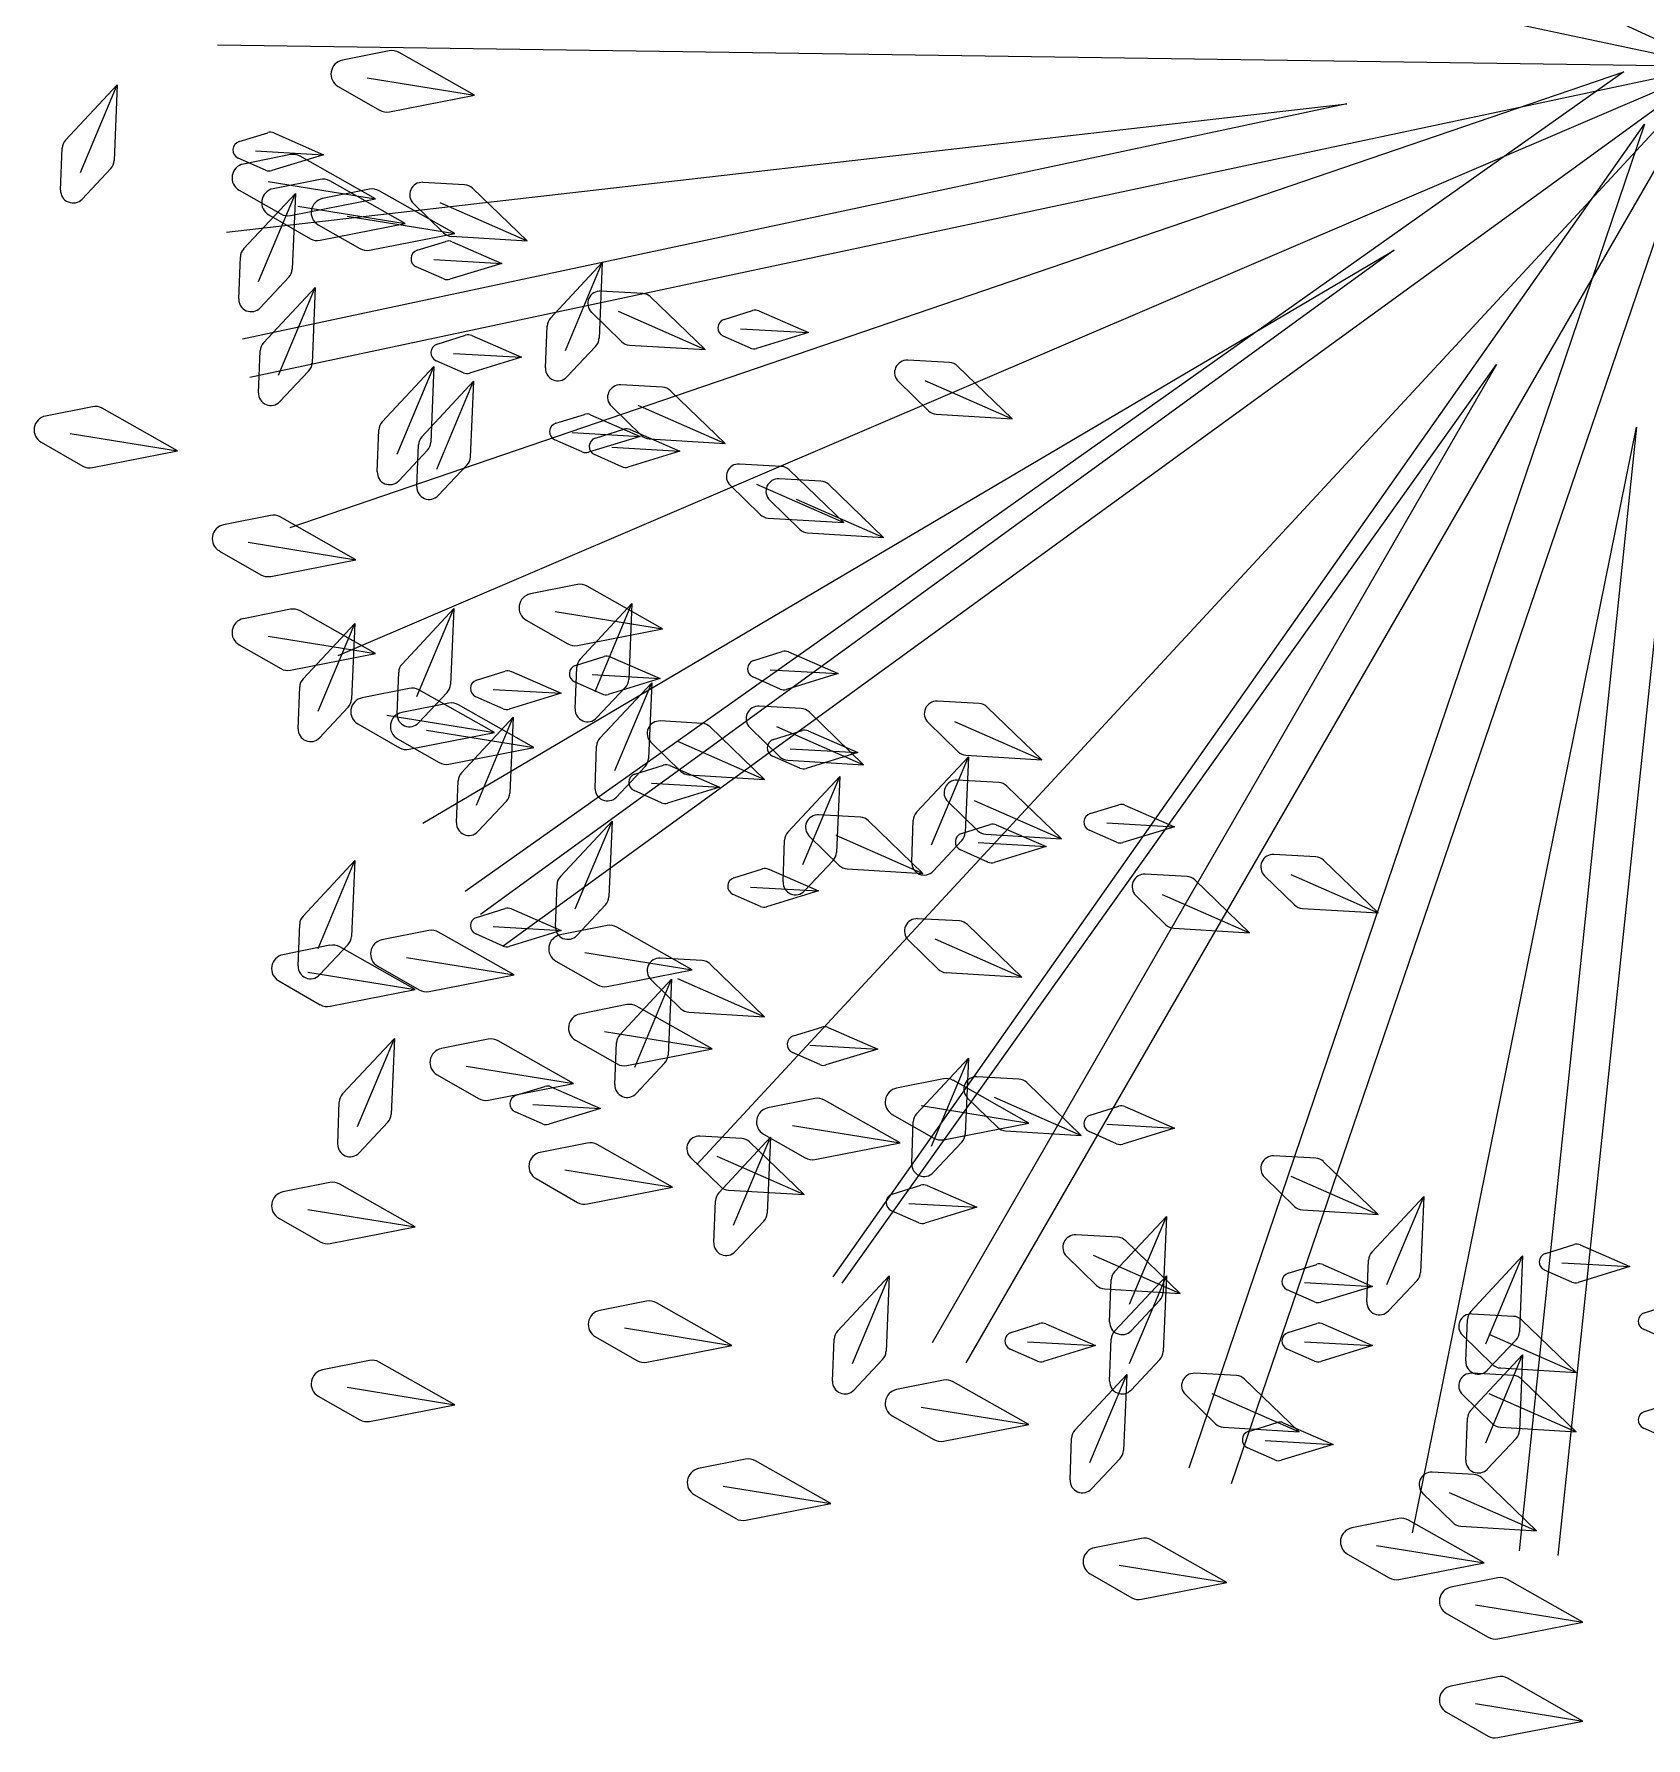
# Model space of a CAD drawing. Extents: x -12.91 to -11.7, y 14.08 to 15.22.
# Drawn here: x -12.906 to -12.359, y 14.084 to 14.663 of the extents above; entities that cross this region are included whole.
import ezdxf

# ---------------------------------------------------------------- set-up
doc = ezdxf.new("R2010")
doc.units = 0
doc.header["$MEASUREMENT"] = 0
doc.layers.get('0').update_dxf_attribs({"linetype": 'CONTINUOUS'})

msp = doc.modelspace()

# ---------------------------------------------------------------- linework, layer by layer
at = {"color": 1}
for p, q in [((-12.7972, 14.866), (-12.3353, 14.65236)), ((-12.3353, 14.65236), (-12.83309, 14.54656)), ((-12.68122, 14.2791), (-12.3353, 14.65236)), ((-12.81946, 14.49559), (-12.36604, 14.65039)), ((-12.84107, 14.5959), (-12.46018, 14.63956)), ((-12.46018, 14.63956), (-12.83568, 14.55958)), ((-12.63485, 14.24095), (-12.35901, 14.6327)), ((-12.77438, 14.39507), (-12.44418, 14.58988)), ((-12.44418, 14.58988), (-12.75468, 14.36408)), ((-12.63177, 14.23873), (-12.40935, 14.551)), ((-12.40935, 14.551), (-12.60117, 14.21843)), ((-12.4379, 14.1539), (-12.36172, 14.52965)), ((-12.36172, 14.52965), (-12.40169, 14.1478))]:
    msp.add_line(p, q, dxfattribs=at)
at = {"color": 102}
for q in [(-12.83309, 14.75817), (-12.74702, 14.35324), (-12.58976, 14.21164)]:
    msp.add_line((-12.3353, 14.65236), q, dxfattribs=at)
at = {"color": 104}
for p, q in [((-12.84416, 14.65966), (-12.3353, 14.65236)), ((-12.80313, 14.45206), (-12.3353, 14.65236)), ((-12.49949, 14.17067), (-12.3353, 14.65236)), ((-12.3353, 14.65236), (-12.3885, 14.14624)), ((-12.36604, 14.65039), (-12.75995, 14.37189)), ((-12.35901, 14.6327), (-12.51399, 14.17586))]:
    msp.add_line(p, q, dxfattribs=at)
at = {"color": 106}
for p, q in [((-12.78572, 14.65757), (-12.80168, 14.65439)), ((-12.75674, 14.64251), (-12.7824, 14.65704)), ((-12.89578, 14.6272), (-12.87818, 14.64606)), ((-12.8907, 14.61619), (-12.87818, 14.64606)), ((-12.87818, 14.64606), (-12.87928, 14.62029)), ((-12.80312, 14.64547), (-12.789, 14.6374)), ((-12.79329, 14.64845), (-12.75674, 14.64251)), ((-12.78568, 14.63686), (-12.75674, 14.64251)), ((-12.83678, 14.62676), (-12.82706, 14.62977)), ((-12.82497, 14.62966), (-12.80807, 14.62229)), ((-12.89747, 14.61026), (-12.89691, 14.62449)), ((-12.81936, 14.6223), (-12.83532, 14.61911)), ((-12.83117, 14.62361), (-12.80807, 14.62229)), ((-12.80807, 14.62229), (-12.8257, 14.6169)), ((-12.88043, 14.61758), (-12.89018, 14.60721)), ((-12.82779, 14.61703), (-12.8371, 14.62113)), ((-12.79039, 14.60724), (-12.81604, 14.62177)), ((-12.82693, 14.61318), (-12.79039, 14.60724)), ((-12.80927, 14.6139), (-12.82523, 14.61072)), ((-12.79245, 14.61054), (-12.8084, 14.60736)), ((-12.78029, 14.59885), (-12.80595, 14.61337)), ((-12.76013, 14.61209), (-12.77434, 14.61289)), ((-12.73888, 14.59299), (-12.75744, 14.61092)), ((-12.83677, 14.6102), (-12.82264, 14.60213)), ((-12.83523, 14.59025), (-12.81762, 14.60911)), ((-12.83015, 14.57924), (-12.81762, 14.60911)), ((-12.81932, 14.60159), (-12.79039, 14.60724)), ((-12.81762, 14.60911), (-12.81873, 14.58334)), ((-12.81683, 14.60478), (-12.78029, 14.59885)), ((-12.76347, 14.59549), (-12.78913, 14.61001)), ((-12.77752, 14.60566), (-12.76732, 14.59573)), ((-12.76853, 14.60602), (-12.73888, 14.59299)), ((-12.82667, 14.6018), (-12.81254, 14.59373)), ((-12.80923, 14.59319), (-12.78029, 14.59885)), ((-12.80001, 14.60142), (-12.76347, 14.59549)), ((-12.80985, 14.59844), (-12.79572, 14.59038)), ((-12.79241, 14.58983), (-12.76347, 14.59549)), ((-12.76463, 14.59454), (-12.73888, 14.59299)), ((-12.83691, 14.57331), (-12.83636, 14.58754)), ((-12.77622, 14.58981), (-12.76651, 14.59282)), ((-12.76441, 14.59271), (-12.74752, 14.58534)), ((-12.76724, 14.58008), (-12.77654, 14.58418)), ((-12.77062, 14.58666), (-12.74752, 14.58534)), ((-12.74752, 14.58534), (-12.76514, 14.57995)), ((-12.73094, 14.56674), (-12.71334, 14.5856)), ((-12.72586, 14.55572), (-12.71334, 14.5856)), ((-12.71334, 14.5856), (-12.71444, 14.55982)), ((-12.81987, 14.58063), (-12.82963, 14.57026)), ((-12.8285, 14.55834), (-12.8109, 14.5772)), ((-12.82342, 14.54733), (-12.8109, 14.5772)), ((-12.8109, 14.5772), (-12.812, 14.55143)), ((-12.69957, 14.57514), (-12.71379, 14.57594)), ((-12.67832, 14.55604), (-12.69688, 14.57396)), ((-12.71697, 14.56871), (-12.70676, 14.55878)), ((-12.70798, 14.56907), (-12.67832, 14.55604)), ((-12.67193, 14.5663), (-12.66222, 14.56931)), ((-12.66012, 14.56919), (-12.64323, 14.56183)), ((-12.76949, 14.5579), (-12.75978, 14.56091)), ((-12.75768, 14.5608), (-12.74079, 14.55343)), ((-12.73262, 14.5498), (-12.73207, 14.56402)), ((-12.66295, 14.55656), (-12.67225, 14.56066)), ((-12.66633, 14.56315), (-12.64323, 14.56183)), ((-12.64323, 14.56183), (-12.66085, 14.55644)), ((-12.83018, 14.5414), (-12.82963, 14.55563)), ((-12.76389, 14.55475), (-12.74079, 14.55343)), ((-12.74079, 14.55343), (-12.75841, 14.54804)), ((-12.71558, 14.55712), (-12.72534, 14.54675)), ((-12.70408, 14.55759), (-12.67832, 14.55604)), ((-12.81314, 14.54872), (-12.8229, 14.53835)), ((-12.78813, 14.53147), (-12.77053, 14.55033)), ((-12.78305, 14.52045), (-12.77053, 14.55033)), ((-12.77053, 14.55033), (-12.77163, 14.52455)), ((-12.76051, 14.54816), (-12.76981, 14.55227)), ((-12.59529, 14.55163), (-12.6095, 14.55242)), ((-12.57403, 14.53253), (-12.59259, 14.55045)), ((-12.77467, 14.52643), (-12.75707, 14.54529)), ((-12.76959, 14.51541), (-12.75707, 14.54529)), ((-12.75707, 14.54529), (-12.75818, 14.51951)), ((-12.69285, 14.54323), (-12.70706, 14.54403)), ((-12.67159, 14.52413), (-12.69015, 14.54205)), ((-12.61268, 14.54519), (-12.60248, 14.53526)), ((-12.60369, 14.54556), (-12.57403, 14.53253)), ((-12.88665, 14.53664), (-12.9026, 14.53346)), ((-12.85767, 14.52159), (-12.88333, 14.53611)), ((-12.71024, 14.53679), (-12.70004, 14.52686)), ((-12.70125, 14.53716), (-12.67159, 14.52413)), ((-12.72912, 14.53103), (-12.71941, 14.53404)), ((-12.71731, 14.53392), (-12.70042, 14.52656)), ((-12.59979, 14.53407), (-12.57403, 14.53253)), ((-12.90405, 14.52454), (-12.88992, 14.51647)), ((-12.89421, 14.52752), (-12.85767, 14.52159)), ((-12.78981, 14.51453), (-12.78926, 14.52875)), ((-12.77636, 14.50949), (-12.7758, 14.52372)), ((-12.72014, 14.52129), (-12.72945, 14.52539)), ((-12.72352, 14.52788), (-12.70042, 14.52656)), ((-12.70042, 14.52656), (-12.71804, 14.52117)), ((-12.71567, 14.52599), (-12.70595, 14.529)), ((-12.70386, 14.52888), (-12.68697, 14.52152)), ((-12.69735, 14.52568), (-12.67159, 14.52413)), ((-12.8866, 14.51593), (-12.85767, 14.52159)), ((-12.77277, 14.52184), (-12.78253, 14.51147)), ((-12.70668, 14.51625), (-12.71599, 14.52035)), ((-12.71007, 14.52284), (-12.68697, 14.52152)), ((-12.68697, 14.52152), (-12.70459, 14.51613)), ((-12.75932, 14.51681), (-12.76907, 14.50644)), ((-12.65248, 14.51636), (-12.66669, 14.51715)), ((-12.63902, 14.51132), (-12.65323, 14.51212)), ((-12.63122, 14.49726), (-12.64978, 14.51518)), ((-12.66987, 14.50992), (-12.65967, 14.49999)), ((-12.66088, 14.51029), (-12.63122, 14.49726)), ((-12.61777, 14.49222), (-12.63633, 14.51014)), ((-12.65641, 14.50488), (-12.64621, 14.49495)), ((-12.64743, 14.50525), (-12.61777, 14.49222)), ((-12.82609, 14.49969), (-12.84205, 14.49651)), ((-12.79711, 14.48464), (-12.82277, 14.49916)), ((-12.65698, 14.4988), (-12.63122, 14.49726)), ((-12.83366, 14.49057), (-12.79711, 14.48464)), ((-12.64352, 14.49376), (-12.61777, 14.49222)), ((-12.84349, 14.48759), (-12.82937, 14.47952)), ((-12.82605, 14.47898), (-12.79711, 14.48464)), ((-12.7218, 14.47618), (-12.73776, 14.47299)), ((-12.69282, 14.46112), (-12.71848, 14.47564)), ((-12.81936, 14.46778), (-12.83532, 14.46459)), ((-12.79039, 14.45272), (-12.81604, 14.46725)), ((-12.7814, 14.44917), (-12.7638, 14.46803)), ((-12.77632, 14.43815), (-12.7638, 14.46803)), ((-12.7638, 14.46803), (-12.7649, 14.44225)), ((-12.72937, 14.46706), (-12.69282, 14.46112)), ((-12.72085, 14.45085), (-12.70324, 14.46971)), ((-12.71576, 14.43983), (-12.70324, 14.46971)), ((-12.70324, 14.46971), (-12.70435, 14.44393)), ((-12.81504, 14.44413), (-12.79744, 14.46299)), ((-12.80996, 14.43312), (-12.79744, 14.46299)), ((-12.79744, 14.46299), (-12.79854, 14.43722)), ((-12.73921, 14.46408), (-12.72508, 14.45601)), ((-12.72176, 14.45547), (-12.69282, 14.46112)), ((-12.83677, 14.45568), (-12.82264, 14.44761)), ((-12.82693, 14.45866), (-12.79039, 14.45272)), ((-12.81932, 14.44707), (-12.79039, 14.45272)), ((-12.72239, 14.44873), (-12.71268, 14.45174)), ((-12.71059, 14.45162), (-12.69369, 14.44426)), ((-12.66184, 14.45041), (-12.65213, 14.45342)), ((-12.65003, 14.4533), (-12.63314, 14.44594)), ((-12.78309, 14.43223), (-12.78253, 14.44646)), ((-12.75604, 14.44369), (-12.74632, 14.4467)), ((-12.74423, 14.44659), (-12.72734, 14.43922)), ((-12.71341, 14.43899), (-12.72272, 14.44309)), ((-12.72253, 14.43391), (-12.72198, 14.44813)), ((-12.71679, 14.44558), (-12.69369, 14.44426)), ((-12.71412, 14.42398), (-12.69652, 14.44284)), ((-12.69369, 14.44426), (-12.71132, 14.43887)), ((-12.70904, 14.41296), (-12.69652, 14.44284)), ((-12.69652, 14.44284), (-12.69762, 14.41706)), ((-12.65286, 14.44067), (-12.66216, 14.44477)), ((-12.65624, 14.44726), (-12.63314, 14.44594)), ((-12.63314, 14.44594), (-12.65076, 14.44055)), ((-12.81673, 14.42719), (-12.81617, 14.44142)), ((-12.77899, 14.4409), (-12.79495, 14.43772)), ((-12.76605, 14.43955), (-12.7758, 14.42918)), ((-12.75002, 14.42585), (-12.77567, 14.44037)), ((-12.74705, 14.43395), (-12.75636, 14.43805)), ((-12.75044, 14.44054), (-12.72734, 14.43922)), ((-12.72734, 14.43922), (-12.74496, 14.43383)), ((-12.70549, 14.44123), (-12.71524, 14.43086)), ((-12.79969, 14.43451), (-12.80944, 14.42414)), ((-12.78656, 14.43178), (-12.75002, 14.42585)), ((-12.76554, 14.43587), (-12.78149, 14.43268)), ((-12.73656, 14.42081), (-12.76222, 14.43533)), ((-12.76122, 14.41222), (-12.74361, 14.43108)), ((-12.75613, 14.4012), (-12.74361, 14.43108)), ((-12.74361, 14.43108), (-12.74472, 14.4053)), ((-12.64575, 14.43406), (-12.65996, 14.43486)), ((-12.6245, 14.41496), (-12.64305, 14.43288)), ((-12.58519, 14.43574), (-12.59941, 14.43653)), ((-12.56394, 14.41664), (-12.5825, 14.43456)), ((-12.7964, 14.42881), (-12.78227, 14.42074)), ((-12.77895, 14.42019), (-12.75002, 14.42585)), ((-12.7731, 14.42675), (-12.73656, 14.42081)), ((-12.67939, 14.42902), (-12.6936, 14.42982)), ((-12.65814, 14.40992), (-12.6767, 14.42784)), ((-12.66314, 14.42762), (-12.65294, 14.41769)), ((-12.65511, 14.42353), (-12.6454, 14.42655)), ((-12.65415, 14.42799), (-12.6245, 14.41496)), ((-12.6433, 14.42643), (-12.62641, 14.41907)), ((-12.60259, 14.4293), (-12.59238, 14.41937)), ((-12.5936, 14.42967), (-12.56394, 14.41664)), ((-12.78294, 14.42377), (-12.76881, 14.4157)), ((-12.7655, 14.41516), (-12.73656, 14.42081)), ((-12.7158, 14.40704), (-12.71525, 14.42126)), ((-12.69678, 14.42258), (-12.68658, 14.41265)), ((-12.6878, 14.42295), (-12.65814, 14.40992)), ((-12.64951, 14.42039), (-12.62641, 14.41907)), ((-12.69876, 14.41435), (-12.70852, 14.40398)), ((-12.70221, 14.41178), (-12.6925, 14.41479)), ((-12.6904, 14.41467), (-12.67351, 14.40731)), ((-12.64613, 14.4138), (-12.65543, 14.4179)), ((-12.65025, 14.4165), (-12.6245, 14.41496)), ((-12.62641, 14.41907), (-12.64403, 14.41368)), ((-12.60647, 14.39878), (-12.58886, 14.41764)), ((-12.60138, 14.38777), (-12.58886, 14.41764)), ((-12.58886, 14.41764), (-12.58997, 14.39187)), ((-12.58969, 14.41818), (-12.56394, 14.41664)), ((-12.7629, 14.39528), (-12.76235, 14.4095)), ((-12.69661, 14.40863), (-12.67351, 14.40731)), ((-12.68389, 14.41147), (-12.65814, 14.40992)), ((-12.6502, 14.39206), (-12.6326, 14.41092)), ((-12.64512, 14.38105), (-12.6326, 14.41092)), ((-12.6326, 14.41092), (-12.6337, 14.38515)), ((-12.57847, 14.40886), (-12.59268, 14.40966)), ((-12.74586, 14.4026), (-12.75561, 14.39223)), ((-12.69323, 14.40204), (-12.70253, 14.40614)), ((-12.67351, 14.40731), (-12.69113, 14.40192)), ((-12.59586, 14.40243), (-12.58566, 14.3925)), ((-12.58687, 14.40279), (-12.55721, 14.38977)), ((-12.55721, 14.38977), (-12.57577, 14.40769)), ((-12.62556, 14.39711), (-12.63978, 14.3979)), ((-12.54746, 14.39834), (-12.53775, 14.40135)), ((-12.53565, 14.40124), (-12.51876, 14.39387)), ((-12.72757, 14.37695), (-12.70997, 14.39581)), ((-12.72249, 14.36593), (-12.70997, 14.39581)), ((-12.70997, 14.39581), (-12.71108, 14.37003)), ((-12.64296, 14.39067), (-12.63275, 14.38074)), ((-12.63397, 14.39104), (-12.60431, 14.37801)), ((-12.60431, 14.37801), (-12.62287, 14.39593)), ((-12.60815, 14.38184), (-12.6076, 14.39607)), ((-12.59119, 14.39162), (-12.58148, 14.39464)), ((-12.58297, 14.39131), (-12.55721, 14.38977)), ((-12.57938, 14.39452), (-12.56249, 14.38715)), ((-12.53848, 14.38861), (-12.54778, 14.39271)), ((-12.54186, 14.39519), (-12.51876, 14.39387)), ((-12.51876, 14.39387), (-12.53638, 14.38848)), ((-12.65188, 14.37512), (-12.65133, 14.38935)), ((-12.59111, 14.38916), (-12.60086, 14.37879)), ((-12.58221, 14.38189), (-12.59152, 14.38599)), ((-12.58559, 14.38848), (-12.56249, 14.38715)), ((-12.56249, 14.38715), (-12.58011, 14.38176)), ((-12.81504, 14.36351), (-12.79744, 14.38237)), ((-12.80996, 14.3525), (-12.79744, 14.38237)), ((-12.79744, 14.38237), (-12.79854, 14.3566)), ((-12.66857, 14.37651), (-12.65886, 14.37952)), ((-12.65676, 14.3794), (-12.63987, 14.37204)), ((-12.63484, 14.38244), (-12.6446, 14.37207)), ((-12.63006, 14.37955), (-12.60431, 14.37801)), ((-12.47081, 14.38367), (-12.48503, 14.38447)), ((-12.44956, 14.36457), (-12.46812, 14.38249)), ((-12.72926, 14.36001), (-12.72871, 14.37423)), ((-12.66297, 14.37336), (-12.63987, 14.37204)), ((-12.51455, 14.37695), (-12.52876, 14.37775)), ((-12.4933, 14.35785), (-12.51185, 14.37578)), ((-12.4882, 14.37723), (-12.478, 14.3673)), ((-12.47922, 14.3776), (-12.44956, 14.36457)), ((-12.71222, 14.36732), (-12.72197, 14.35695)), ((-12.65959, 14.36677), (-12.66889, 14.37087)), ((-12.63987, 14.37204), (-12.65749, 14.36665)), ((-12.53194, 14.37052), (-12.52174, 14.36059)), ((-12.52295, 14.37088), (-12.4933, 14.35785)), ((-12.75604, 14.36307), (-12.74632, 14.36608)), ((-12.74423, 14.36597), (-12.72734, 14.3586)), ((-12.59192, 14.36184), (-12.60614, 14.36263)), ((-12.47531, 14.36612), (-12.44956, 14.36457)), ((-12.81673, 14.34657), (-12.81617, 14.3608)), ((-12.77226, 14.35861), (-12.78822, 14.35542)), ((-12.74329, 14.34355), (-12.76895, 14.35807)), ((-12.74705, 14.35333), (-12.75636, 14.35744)), ((-12.75044, 14.35992), (-12.72734, 14.3586)), ((-12.72734, 14.3586), (-12.74496, 14.35321)), ((-12.71171, 14.36029), (-12.72767, 14.3571)), ((-12.68273, 14.34523), (-12.70839, 14.35975)), ((-12.60033, 14.35577), (-12.57067, 14.34274)), ((-12.57067, 14.34274), (-12.58923, 14.36066)), ((-12.51905, 14.3594), (-12.4933, 14.35785)), ((-12.80591, 14.35357), (-12.82186, 14.35038)), ((-12.79969, 14.35389), (-12.80944, 14.34352)), ((-12.77693, 14.33851), (-12.80259, 14.35304)), ((-12.71927, 14.35117), (-12.68273, 14.34523)), ((-12.60931, 14.3554), (-12.59911, 14.34547)), ((-12.81347, 14.34445), (-12.77693, 14.33851)), ((-12.78967, 14.34651), (-12.77554, 14.33844)), ((-12.77983, 14.34949), (-12.74329, 14.34355)), ((-12.72911, 14.34819), (-12.71498, 14.34012)), ((-12.71167, 14.33957), (-12.68273, 14.34523)), ((-12.67939, 14.3484), (-12.6936, 14.3492)), ((-12.65814, 14.3293), (-12.6767, 14.34722)), ((-12.59642, 14.34428), (-12.57067, 14.34274)), ((-12.82331, 14.34147), (-12.80918, 14.3334)), ((-12.80587, 14.33286), (-12.77693, 14.33851)), ((-12.77222, 14.3379), (-12.74329, 14.34355)), ((-12.70739, 14.3232), (-12.68979, 14.34206)), ((-12.70231, 14.31219), (-12.68979, 14.34206)), ((-12.69678, 14.34196), (-12.68658, 14.33203)), ((-12.68979, 14.34206), (-12.69089, 14.31629)), ((-12.6878, 14.34233), (-12.65814, 14.3293)), ((-12.70498, 14.33341), (-12.72094, 14.33023)), ((-12.676, 14.31836), (-12.70166, 14.33288)), ((-12.68389, 14.33085), (-12.65814, 14.3293)), ((-12.80159, 14.30305), (-12.78398, 14.32191)), ((-12.7965, 14.29203), (-12.78398, 14.32191)), ((-12.78398, 14.32191), (-12.78509, 14.29613)), ((-12.75208, 14.32166), (-12.76803, 14.31847)), ((-12.7231, 14.3066), (-12.74876, 14.32112)), ((-12.72238, 14.32132), (-12.70826, 14.31325)), ((-12.71255, 14.32429), (-12.676, 14.31836)), ((-12.64838, 14.32276), (-12.63867, 14.32577)), ((-12.63657, 14.32566), (-12.61968, 14.31829)), ((-12.70907, 14.30626), (-12.70852, 14.32049)), ((-12.70494, 14.3127), (-12.676, 14.31836)), ((-12.6394, 14.31303), (-12.64871, 14.31713)), ((-12.64278, 14.31961), (-12.61968, 14.31829)), ((-12.61968, 14.31829), (-12.6373, 14.3129)), ((-12.60647, 14.29633), (-12.58886, 14.31519)), ((-12.60138, 14.28531), (-12.58886, 14.31519)), ((-12.58886, 14.31519), (-12.58997, 14.28941)), ((-12.76948, 14.30956), (-12.75535, 14.30149)), ((-12.75964, 14.31254), (-12.7231, 14.3066)), ((-12.69203, 14.31358), (-12.70179, 14.30321)), ((-12.75204, 14.30094), (-12.7231, 14.3066)), ((-12.74258, 14.30261), (-12.73287, 14.30562)), ((-12.73077, 14.3055), (-12.71388, 14.29814)), ((-12.59733, 14.30822), (-12.61328, 14.30504)), ((-12.56835, 14.29316), (-12.59401, 14.30769)), ((-12.57174, 14.30809), (-12.58595, 14.30889)), ((-12.55049, 14.28899), (-12.56904, 14.30691)), ((-12.80327, 14.28611), (-12.80272, 14.30033)), ((-12.73698, 14.29946), (-12.71388, 14.29814)), ((-12.71388, 14.29814), (-12.7315, 14.29275)), ((-12.64106, 14.3015), (-12.65702, 14.29832)), ((-12.61209, 14.28645), (-12.63775, 14.30097)), ((-12.60489, 14.2991), (-12.56835, 14.29316)), ((-12.58913, 14.30165), (-12.57893, 14.29172)), ((-12.58014, 14.30202), (-12.55049, 14.28899)), ((-12.54746, 14.29589), (-12.53775, 14.2989)), ((-12.53565, 14.29878), (-12.51876, 14.29142)), ((-12.78623, 14.29342), (-12.79598, 14.28305)), ((-12.7336, 14.29287), (-12.7429, 14.29697)), ((-12.64863, 14.29238), (-12.61209, 14.28645)), ((-12.61473, 14.29612), (-12.6006, 14.28805)), ((-12.60815, 14.27939), (-12.6076, 14.29361)), ((-12.59729, 14.28751), (-12.56835, 14.29316)), ((-12.54186, 14.29274), (-12.51876, 14.29142)), ((-12.71844, 14.28638), (-12.73439, 14.2832)), ((-12.66593, 14.28794), (-12.68015, 14.28873)), ((-12.67375, 14.26946), (-12.65615, 14.28832)), ((-12.66867, 14.25844), (-12.65615, 14.28832)), ((-12.64468, 14.26884), (-12.66324, 14.28676)), ((-12.65847, 14.2894), (-12.64434, 14.28134)), ((-12.65615, 14.28832), (-12.65725, 14.26254)), ((-12.64102, 14.28079), (-12.61209, 14.28645)), ((-12.59111, 14.2867), (-12.60086, 14.27634)), ((-12.57624, 14.29054), (-12.55049, 14.28899)), ((-12.53848, 14.28615), (-12.54778, 14.29025)), ((-12.51876, 14.29142), (-12.53638, 14.28603)), ((-12.68946, 14.27133), (-12.71512, 14.28585)), ((-12.68332, 14.2815), (-12.67312, 14.27157)), ((-12.67434, 14.28187), (-12.64468, 14.26884)), ((-12.47081, 14.28122), (-12.48503, 14.28201)), ((-12.726, 14.27726), (-12.68946, 14.27133)), ((-12.4882, 14.27478), (-12.478, 14.26485)), ((-12.47922, 14.27515), (-12.44956, 14.26212)), ((-12.44956, 14.26212), (-12.46812, 14.28004)), ((-12.80591, 14.27295), (-12.82186, 14.26976)), ((-12.77693, 14.25789), (-12.80259, 14.27242)), ((-12.73584, 14.27429), (-12.72171, 14.26622)), ((-12.7184, 14.26567), (-12.68946, 14.27133)), ((-12.67043, 14.27038), (-12.64468, 14.26884)), ((-12.61474, 14.26901), (-12.60503, 14.27203)), ((-12.60293, 14.27191), (-12.58604, 14.26455)), ((-12.81347, 14.26383), (-12.77693, 14.25789)), ((-12.67543, 14.25252), (-12.67488, 14.26674)), ((-12.60576, 14.25928), (-12.61506, 14.26338)), ((-12.60914, 14.26587), (-12.58604, 14.26455)), ((-12.58604, 14.26455), (-12.60366, 14.25915)), ((-12.47531, 14.26366), (-12.44956, 14.26212)), ((-12.45171, 14.2493), (-12.43411, 14.26816)), ((-12.44663, 14.23829), (-12.43411, 14.26816)), ((-12.43411, 14.26816), (-12.43522, 14.24239)), ((-12.82331, 14.26085), (-12.80918, 14.25278)), ((-12.80587, 14.25224), (-12.77693, 14.25789)), ((-12.65839, 14.25983), (-12.66815, 14.24946)), ((-12.53918, 14.24258), (-12.52158, 14.26144)), ((-12.5341, 14.23157), (-12.52158, 14.26144)), ((-12.52158, 14.26144), (-12.52269, 14.23567)), ((-12.5381, 14.25434), (-12.55231, 14.25514)), ((-12.51684, 14.23525), (-12.5354, 14.25317)), ((-12.39271, 14.24886), (-12.383, 14.25187)), ((-12.3809, 14.25176), (-12.36401, 14.24439)), ((-12.55549, 14.24791), (-12.54529, 14.23798)), ((-12.5465, 14.24827), (-12.51684, 14.23525)), ((-12.4534, 14.23236), (-12.45285, 14.24659)), ((-12.41807, 14.22915), (-12.40047, 14.24801)), ((-12.41299, 14.21813), (-12.40047, 14.24801)), ((-12.40047, 14.24801), (-12.40158, 14.22223)), ((-12.38711, 14.24571), (-12.36401, 14.24439)), ((-12.63338, 14.22243), (-12.61578, 14.24129)), ((-12.6283, 14.21141), (-12.61578, 14.24129)), ((-12.61578, 14.24129), (-12.61688, 14.21551)), ((-12.54087, 14.22564), (-12.54031, 14.23987)), ((-12.53918, 14.22243), (-12.52158, 14.24129)), ((-12.5341, 14.21141), (-12.52158, 14.24129)), ((-12.52158, 14.24129), (-12.52269, 14.21551)), ((-12.48018, 14.24214), (-12.47046, 14.24515)), ((-12.46837, 14.24504), (-12.45148, 14.23767)), ((-12.38373, 14.23912), (-12.39303, 14.24322)), ((-12.36401, 14.24439), (-12.38163, 14.239)), ((-12.5426, 14.23679), (-12.51684, 14.23525)), ((-12.47119, 14.23241), (-12.4805, 14.23651)), ((-12.47458, 14.23899), (-12.45148, 14.23767)), ((-12.45148, 14.23767), (-12.4691, 14.23228)), ((-12.43636, 14.23968), (-12.44611, 14.22931)), ((-12.69825, 14.23264), (-12.71421, 14.22945)), ((-12.66928, 14.21758), (-12.69494, 14.23211)), ((-12.52383, 14.23296), (-12.53358, 14.22259)), ((-12.40353, 14.22747), (-12.41774, 14.22827)), ((-12.35907, 14.2287), (-12.34936, 14.23172)), ((-12.70582, 14.22352), (-12.66928, 14.21758)), ((-12.57437, 14.22199), (-12.56466, 14.225)), ((-12.56256, 14.22488), (-12.54567, 14.21752)), ((-12.48018, 14.22199), (-12.47046, 14.225)), ((-12.46837, 14.22488), (-12.45148, 14.21752)), ((-12.41976, 14.21221), (-12.4192, 14.22643)), ((-12.38228, 14.20837), (-12.40084, 14.22629)), ((-12.35008, 14.21897), (-12.35939, 14.22307)), ((-12.71566, 14.22054), (-12.70153, 14.21247)), ((-12.69821, 14.21193), (-12.66928, 14.21758)), ((-12.63506, 14.20549), (-12.63451, 14.21971)), ((-12.56877, 14.21884), (-12.54567, 14.21752)), ((-12.54567, 14.21752), (-12.56329, 14.21213)), ((-12.54087, 14.20549), (-12.54031, 14.21971)), ((-12.47458, 14.21884), (-12.45148, 14.21752)), ((-12.45148, 14.21752), (-12.4691, 14.21213)), ((-12.42092, 14.22103), (-12.41072, 14.21111)), ((-12.40272, 14.21952), (-12.41247, 14.20915)), ((-12.41194, 14.2214), (-12.38228, 14.20837)), ((-12.79245, 14.21248), (-12.8084, 14.2093)), ((-12.76347, 14.19743), (-12.78913, 14.21195)), ((-12.61802, 14.2128), (-12.62778, 14.20243)), ((-12.56539, 14.21225), (-12.57469, 14.21635)), ((-12.52383, 14.2128), (-12.53358, 14.20243)), ((-12.47119, 14.21225), (-12.4805, 14.21635)), ((-12.41807, 14.19555), (-12.40047, 14.21442)), ((-12.41299, 14.18454), (-12.40047, 14.21442)), ((-12.40047, 14.21442), (-12.40158, 14.18864)), ((-12.59733, 14.20577), (-12.61328, 14.20258)), ((-12.56835, 14.19071), (-12.59401, 14.20523)), ((-12.55264, 14.18884), (-12.53504, 14.2077)), ((-12.54756, 14.17782), (-12.53504, 14.2077)), ((-12.53504, 14.2077), (-12.53614, 14.18192)), ((-12.49773, 14.20732), (-12.51194, 14.20811)), ((-12.47647, 14.18822), (-12.49503, 14.20614)), ((-12.40353, 14.20732), (-12.41774, 14.20811)), ((-12.40803, 14.20992), (-12.38228, 14.20837)), ((-12.38228, 14.18822), (-12.40084, 14.20614)), ((-12.80985, 14.20039), (-12.79572, 14.19232)), ((-12.80001, 14.20336), (-12.76347, 14.19743)), ((-12.51512, 14.20088), (-12.50492, 14.19095)), ((-12.50613, 14.20125), (-12.47647, 14.18822)), ((-12.42092, 14.20088), (-12.41072, 14.19095)), ((-12.41194, 14.20125), (-12.38228, 14.18822)), ((-12.79241, 14.19177), (-12.76347, 14.19743)), ((-12.61473, 14.19367), (-12.6006, 14.1856)), ((-12.60489, 14.19665), (-12.56835, 14.19071)), ((-12.35907, 14.19511), (-12.34936, 14.19813)), ((-12.59729, 14.18505), (-12.56835, 14.19071)), ((-12.50223, 14.18976), (-12.47647, 14.18822)), ((-12.49363, 14.18839), (-12.48392, 14.19141)), ((-12.48182, 14.19129), (-12.46493, 14.18393)), ((-12.41976, 14.17862), (-12.4192, 14.19284)), ((-12.40803, 14.18976), (-12.38228, 14.18822)), ((-12.35008, 14.18538), (-12.35939, 14.18948)), ((-12.55432, 14.1719), (-12.55377, 14.18612)), ((-12.48465, 14.17866), (-12.49396, 14.18276)), ((-12.48803, 14.18525), (-12.46493, 14.18393)), ((-12.46493, 14.18393), (-12.48255, 14.17854)), ((-12.40272, 14.18593), (-12.41247, 14.17556)), ((-12.66461, 14.17889), (-12.68057, 14.17571)), ((-12.63563, 14.16384), (-12.66129, 14.17836)), ((-12.53728, 14.17921), (-12.54704, 14.16884)), ((-12.41699, 14.17373), (-12.4312, 14.17452)), ((-12.39573, 14.15463), (-12.41429, 14.17255)), ((-12.68201, 14.1668), (-12.66789, 14.15873)), ((-12.67218, 14.16977), (-12.63563, 14.16384)), ((-12.43438, 14.16729), (-12.42418, 14.15736)), ((-12.42539, 14.16766), (-12.39573, 14.15463)), ((-12.66457, 14.15818), (-12.63563, 14.16384)), ((-12.44258, 14.15874), (-12.45853, 14.15555)), ((-12.4136, 14.14368), (-12.43926, 14.15821)), ((-12.42149, 14.15617), (-12.39573, 14.15463)), ((-12.53005, 14.15202), (-12.546, 14.14884)), ((-12.50107, 14.13696), (-12.52673, 14.15149)), ((-12.45014, 14.14962), (-12.4136, 14.14368)), ((-12.53761, 14.1429), (-12.50107, 14.13696)), ((-12.45998, 14.14664), (-12.44585, 14.13857)), ((-12.44254, 14.13803), (-12.4136, 14.14368)), ((-12.54745, 14.13992), (-12.53332, 14.13185)), ((-12.53001, 14.13131), (-12.50107, 14.13696)), ((-12.40894, 14.13858), (-12.42489, 14.1354)), ((-12.37996, 14.12353), (-12.40562, 14.13805)), ((-12.42634, 14.12649), (-12.41221, 14.11842)), ((-12.4165, 14.12946), (-12.37996, 14.12353)), ((-12.4089, 14.11787), (-12.37996, 14.12353)), ((-12.40894, 14.10499), (-12.42489, 14.10181)), ((-12.37996, 14.08994), (-12.40562, 14.10446)), ((-12.4165, 14.09587), (-12.37996, 14.08994)), ((-12.42634, 14.0929), (-12.41221, 14.08483)), ((-12.4089, 14.08428), (-12.37996, 14.08994))]:
    msp.add_line(p, q, dxfattribs=at)
for centre, radius, start, end in [((-12.78478, 14.65284), 0.00482, 60.49157, 101.28409), ((-12.80073, 14.64966), 0.00482, 101.28409, 240.26742), ((-12.7866, 14.64159), 0.00482, 240.26742, 281.05994), ((-12.82617, 14.6269), 0.00301, 66.44218, 107.2347), ((-12.8927, 14.62433), 0.00422, 136.97684, 177.76935), ((-12.83588, 14.62388), 0.00301, 107.2347, 246.21803), ((-12.81842, 14.61757), 0.00482, 60.49157, 101.28409), ((-12.8835, 14.62047), 0.00422, 316.75269, 357.54521), ((-12.83437, 14.61439), 0.00482, 101.28409, 240.26742), ((-12.82658, 14.61978), 0.00301, 246.21803, 287.01055), ((-12.82428, 14.60599), 0.00482, 101.28409, 240.26742), ((-12.80833, 14.60917), 0.00482, 60.49157, 101.28409), ((-12.79151, 14.60581), 0.00482, 60.49157, 101.28409), ((-12.77458, 14.60868), 0.00422, 86.79143, 225.77477), ((-12.76037, 14.60788), 0.00422, 45.99891, 86.79143), ((-12.89325, 14.6101), 0.00422, 177.76935, 316.75269), ((-12.80746, 14.60263), 0.00482, 101.28409, 240.26742), ((-12.82025, 14.60632), 0.00482, 240.26742, 281.05994), ((-12.81015, 14.59792), 0.00482, 240.26742, 281.05994), ((-12.76438, 14.59875), 0.00422, 225.77477, 266.56729), ((-12.83214, 14.58737), 0.00422, 136.97684, 177.76935), ((-12.79333, 14.59456), 0.00482, 240.26742, 281.05994), ((-12.77533, 14.58693), 0.00301, 107.2347, 246.21803), ((-12.76562, 14.58995), 0.00301, 66.44218, 107.2347), ((-12.82294, 14.58352), 0.00422, 316.75269, 357.54521), ((-12.76602, 14.58283), 0.00301, 246.21803, 287.01055), ((-12.71402, 14.57173), 0.00422, 86.79143, 225.77477), ((-12.8327, 14.57315), 0.00422, 177.76935, 316.75269), ((-12.69981, 14.57093), 0.00422, 45.99891, 86.79143), ((-12.72786, 14.56386), 0.00422, 136.97684, 177.76935), ((-12.67104, 14.56342), 0.00301, 107.2347, 246.21803), ((-12.66133, 14.56643), 0.00301, 66.44218, 107.2347), ((-12.82542, 14.55546), 0.00422, 136.97684, 177.76935), ((-12.75889, 14.55803), 0.00301, 66.44218, 107.2347), ((-12.71866, 14.56001), 0.00422, 316.75269, 357.54521), ((-12.70382, 14.5618), 0.00422, 225.77477, 266.56729), ((-12.7686, 14.55502), 0.00301, 107.2347, 246.21803), ((-12.66173, 14.55932), 0.00301, 246.21803, 287.01055), ((-12.81622, 14.55161), 0.00422, 316.75269, 357.54521), ((-12.75929, 14.55092), 0.00301, 246.21803, 287.01055), ((-12.72841, 14.54964), 0.00422, 177.76935, 316.75269), ((-12.60974, 14.54821), 0.00422, 86.79143, 225.77477), ((-12.59552, 14.54742), 0.00422, 45.99891, 86.79143), ((-12.82597, 14.54124), 0.00422, 177.76935, 316.75269), ((-12.7073, 14.53982), 0.00422, 86.79143, 225.77477), ((-12.69308, 14.53902), 0.00422, 45.99891, 86.79143), ((-12.8857, 14.53191), 0.00482, 60.49157, 101.28409), ((-12.59953, 14.53828), 0.00422, 225.77477, 266.56729), ((-12.90166, 14.52873), 0.00482, 101.28409, 240.26742), ((-12.78505, 14.52859), 0.00422, 136.97684, 177.76935), ((-12.72823, 14.52815), 0.00301, 107.2347, 246.21803), ((-12.71852, 14.53116), 0.00301, 66.44218, 107.2347), ((-12.77159, 14.52355), 0.00422, 136.97684, 177.76935), ((-12.77585, 14.52473), 0.00422, 316.75269, 357.54521), ((-12.71477, 14.52311), 0.00301, 107.2347, 246.21803), ((-12.70506, 14.52612), 0.00301, 66.44218, 107.2347), ((-12.69709, 14.52989), 0.00422, 225.77477, 266.56729), ((-12.76239, 14.5197), 0.00422, 316.75269, 357.54521), ((-12.71892, 14.52405), 0.00301, 246.21803, 287.01055), ((-12.88753, 14.52066), 0.00482, 240.26742, 281.05994), ((-12.7856, 14.51436), 0.00422, 177.76935, 316.75269), ((-12.70547, 14.51901), 0.00301, 246.21803, 287.01055), ((-12.66693, 14.51294), 0.00422, 86.79143, 225.77477), ((-12.65347, 14.5079), 0.00422, 86.79143, 225.77477), ((-12.65271, 14.51215), 0.00422, 45.99891, 86.79143), ((-12.77214, 14.50933), 0.00422, 177.76935, 316.75269), ((-12.63926, 14.50711), 0.00422, 45.99891, 86.79143), ((-12.8411, 14.49178), 0.00482, 101.28409, 240.26742), ((-12.82515, 14.49496), 0.00482, 60.49157, 101.28409), ((-12.65672, 14.50301), 0.00422, 225.77477, 266.56729), ((-12.64327, 14.49797), 0.00422, 225.77477, 266.56729), ((-12.82697, 14.48371), 0.00482, 240.26742, 281.05994), ((-12.73681, 14.46827), 0.00482, 101.28409, 240.26742), ((-12.72086, 14.47145), 0.00482, 60.49157, 101.28409), ((-12.81842, 14.46305), 0.00482, 60.49157, 101.28409), ((-12.83437, 14.45987), 0.00482, 101.28409, 240.26742), ((-12.72269, 14.4602), 0.00482, 240.26742, 281.05994), ((-12.77832, 14.44629), 0.00422, 136.97684, 177.76935), ((-12.7215, 14.44585), 0.00301, 107.2347, 246.21803), ((-12.71776, 14.44797), 0.00422, 136.97684, 177.76935), ((-12.71179, 14.44886), 0.00301, 66.44218, 107.2347), ((-12.66095, 14.44753), 0.00301, 107.2347, 246.21803), ((-12.65124, 14.45054), 0.00301, 66.44218, 107.2347), ((-12.82025, 14.4518), 0.00482, 240.26742, 281.05994), ((-12.81196, 14.44125), 0.00422, 136.97684, 177.76935), ((-12.75514, 14.44081), 0.00301, 107.2347, 246.21803), ((-12.74543, 14.44382), 0.00301, 66.44218, 107.2347), ((-12.70856, 14.44411), 0.00422, 316.75269, 357.54521), ((-12.80276, 14.4374), 0.00422, 316.75269, 357.54521), ((-12.794, 14.43299), 0.00482, 101.28409, 240.26742), ((-12.77805, 14.43618), 0.00482, 60.49157, 101.28409), ((-12.76912, 14.44244), 0.00422, 316.75269, 357.54521), ((-12.7122, 14.44175), 0.00301, 246.21803, 287.01055), ((-12.65164, 14.44343), 0.00301, 246.21803, 287.01055), ((-12.78055, 14.42796), 0.00482, 101.28409, 240.26742), ((-12.77887, 14.43207), 0.00422, 177.76935, 316.75269), ((-12.76459, 14.43114), 0.00482, 60.49157, 101.28409), ((-12.74584, 14.43671), 0.00301, 246.21803, 287.01055), ((-12.71832, 14.43375), 0.00422, 177.76935, 316.75269), ((-12.6602, 14.43064), 0.00422, 86.79143, 225.77477), ((-12.64598, 14.42985), 0.00422, 45.99891, 86.79143), ((-12.59964, 14.43232), 0.00422, 86.79143, 225.77477), ((-12.58543, 14.43153), 0.00422, 45.99891, 86.79143), ((-12.81251, 14.42703), 0.00422, 177.76935, 316.75269), ((-12.69384, 14.42561), 0.00422, 86.79143, 225.77477), ((-12.67963, 14.42481), 0.00422, 45.99891, 86.79143), ((-12.64451, 14.42367), 0.00301, 66.44218, 107.2347), ((-12.77988, 14.42492), 0.00482, 240.26742, 281.05994), ((-12.71103, 14.4211), 0.00422, 136.97684, 177.76935), ((-12.65422, 14.42066), 0.00301, 107.2347, 246.21803), ((-12.58944, 14.42239), 0.00422, 225.77477, 266.56729), ((-12.76642, 14.41989), 0.00482, 240.26742, 281.05994), ((-12.70183, 14.41724), 0.00422, 316.75269, 357.54521), ((-12.6916, 14.41191), 0.00301, 66.44218, 107.2347), ((-12.65, 14.42071), 0.00422, 225.77477, 266.56729), ((-12.64491, 14.41656), 0.00301, 246.21803, 287.01055), ((-12.75813, 14.40934), 0.00422, 136.97684, 177.76935), ((-12.70132, 14.4089), 0.00301, 107.2347, 246.21803), ((-12.68364, 14.41568), 0.00422, 225.77477, 266.56729), ((-12.59292, 14.40545), 0.00422, 86.79143, 225.77477), ((-12.5787, 14.40465), 0.00422, 45.99891, 86.79143), ((-12.74893, 14.40548), 0.00422, 316.75269, 357.54521), ((-12.71159, 14.40687), 0.00422, 177.76935, 316.75269), ((-12.69201, 14.4048), 0.00301, 246.21803, 287.01055), ((-12.64001, 14.39369), 0.00422, 86.79143, 225.77477), ((-12.6258, 14.3929), 0.00422, 45.99891, 86.79143), ((-12.60338, 14.3959), 0.00422, 136.97684, 177.76935), ((-12.54657, 14.39546), 0.00301, 107.2347, 246.21803), ((-12.53685, 14.39848), 0.00301, 66.44218, 107.2347), ((-12.75869, 14.39512), 0.00422, 177.76935, 316.75269), ((-12.64712, 14.38919), 0.00422, 136.97684, 177.76935), ((-12.5903, 14.38874), 0.00301, 107.2347, 246.21803), ((-12.59418, 14.39205), 0.00422, 316.75269, 357.54521), ((-12.58271, 14.39552), 0.00422, 225.77477, 266.56729), ((-12.58059, 14.39176), 0.00301, 66.44218, 107.2347), ((-12.63792, 14.38533), 0.00422, 316.75269, 357.54521), ((-12.53726, 14.39136), 0.00301, 246.21803, 287.01055), ((-12.65796, 14.37664), 0.00301, 66.44218, 107.2347), ((-12.62981, 14.38376), 0.00422, 225.77477, 266.56729), ((-12.60394, 14.38168), 0.00422, 177.76935, 316.75269), ((-12.581, 14.38464), 0.00301, 246.21803, 287.01055), ((-12.48526, 14.38026), 0.00422, 86.79143, 225.77477), ((-12.47105, 14.37946), 0.00422, 45.99891, 86.79143), ((-12.72449, 14.37407), 0.00422, 136.97684, 177.76935), ((-12.66768, 14.37363), 0.00301, 107.2347, 246.21803), ((-12.64767, 14.37496), 0.00422, 177.76935, 316.75269), ((-12.529, 14.37354), 0.00422, 86.79143, 225.77477), ((-12.51478, 14.37274), 0.00422, 45.99891, 86.79143), ((-12.71529, 14.37021), 0.00422, 316.75269, 357.54521), ((-12.47506, 14.37033), 0.00422, 225.77477, 266.56729), ((-12.81196, 14.36063), 0.00422, 136.97684, 177.76935), ((-12.75514, 14.36019), 0.00301, 107.2347, 246.21803), ((-12.74543, 14.36321), 0.00301, 66.44218, 107.2347), ((-12.65837, 14.36953), 0.00301, 246.21803, 287.01055), ((-12.60637, 14.35842), 0.00422, 86.79143, 225.77477), ((-12.59216, 14.35763), 0.00422, 45.99891, 86.79143), ((-12.80276, 14.35678), 0.00422, 316.75269, 357.54521), ((-12.77132, 14.35388), 0.00482, 60.49157, 101.28409), ((-12.72672, 14.35237), 0.00482, 101.28409, 240.26742), ((-12.72505, 14.35984), 0.00422, 177.76935, 316.75269), ((-12.71077, 14.35556), 0.00482, 60.49157, 101.28409), ((-12.51879, 14.36361), 0.00422, 225.77477, 266.56729), ((-12.82092, 14.34566), 0.00482, 101.28409, 240.26742), ((-12.80496, 14.34884), 0.00482, 60.49157, 101.28409), ((-12.78728, 14.3507), 0.00482, 101.28409, 240.26742), ((-12.74584, 14.35609), 0.00301, 246.21803, 287.01055), ((-12.81251, 14.34641), 0.00422, 177.76935, 316.75269), ((-12.69384, 14.34499), 0.00422, 86.79143, 225.77477), ((-12.67963, 14.34419), 0.00422, 45.99891, 86.79143), ((-12.59617, 14.34849), 0.00422, 225.77477, 266.56729), ((-12.77315, 14.34263), 0.00482, 240.26742, 281.05994), ((-12.71259, 14.34431), 0.00482, 240.26742, 281.05994), ((-12.80679, 14.33759), 0.00482, 240.26742, 281.05994), ((-12.70404, 14.32869), 0.00482, 60.49157, 101.28409), ((-12.71999, 14.3255), 0.00482, 101.28409, 240.26742), ((-12.68364, 14.33506), 0.00422, 225.77477, 266.56729), ((-12.75114, 14.31693), 0.00482, 60.49157, 101.28409), ((-12.70431, 14.32032), 0.00422, 136.97684, 177.76935), ((-12.64749, 14.31988), 0.00301, 107.2347, 246.21803), ((-12.63778, 14.3229), 0.00301, 66.44218, 107.2347), ((-12.76709, 14.31374), 0.00482, 101.28409, 240.26742), ((-12.69511, 14.31647), 0.00422, 316.75269, 357.54521), ((-12.70587, 14.31743), 0.00482, 240.26742, 281.05994), ((-12.63819, 14.31578), 0.00301, 246.21803, 287.01055), ((-12.73197, 14.30274), 0.00301, 66.44218, 107.2347), ((-12.70486, 14.3061), 0.00422, 177.76935, 316.75269), ((-12.61234, 14.30031), 0.00482, 101.28409, 240.26742), ((-12.59639, 14.30349), 0.00482, 60.49157, 101.28409), ((-12.58619, 14.30468), 0.00422, 86.79143, 225.77477), ((-12.57197, 14.30388), 0.00422, 45.99891, 86.79143), ((-12.7985, 14.30017), 0.00422, 136.97684, 177.76935), ((-12.75296, 14.30568), 0.00482, 240.26742, 281.05994), ((-12.74169, 14.29973), 0.00301, 107.2347, 246.21803), ((-12.65608, 14.29359), 0.00482, 101.28409, 240.26742), ((-12.64012, 14.29677), 0.00482, 60.49157, 101.28409), ((-12.53685, 14.29602), 0.00301, 66.44218, 107.2347), ((-12.7893, 14.29631), 0.00422, 316.75269, 357.54521), ((-12.73238, 14.29563), 0.00301, 246.21803, 287.01055), ((-12.60338, 14.29345), 0.00422, 136.97684, 177.76935), ((-12.54657, 14.29301), 0.00301, 107.2347, 246.21803), ((-12.79906, 14.28594), 0.00422, 177.76935, 316.75269), ((-12.71749, 14.28166), 0.00482, 60.49157, 101.28409), ((-12.68038, 14.28452), 0.00422, 86.79143, 225.77477), ((-12.66617, 14.28372), 0.00422, 45.99891, 86.79143), ((-12.59821, 14.29224), 0.00482, 240.26742, 281.05994), ((-12.59418, 14.28959), 0.00422, 316.75269, 357.54521), ((-12.57599, 14.29475), 0.00422, 225.77477, 266.56729), ((-12.53726, 14.28891), 0.00301, 246.21803, 287.01055), ((-12.73345, 14.27847), 0.00482, 101.28409, 240.26742), ((-12.64195, 14.28552), 0.00482, 240.26742, 281.05994), ((-12.48526, 14.2778), 0.00422, 86.79143, 225.77477), ((-12.47105, 14.27701), 0.00422, 45.99891, 86.79143), ((-12.60394, 14.27922), 0.00422, 177.76935, 316.75269), ((-12.82092, 14.26504), 0.00482, 101.28409, 240.26742), ((-12.80496, 14.26822), 0.00482, 60.49157, 101.28409), ((-12.67066, 14.26658), 0.00422, 136.97684, 177.76935), ((-12.67018, 14.27459), 0.00422, 225.77477, 266.56729), ((-12.61385, 14.26614), 0.00301, 107.2347, 246.21803), ((-12.60414, 14.26915), 0.00301, 66.44218, 107.2347), ((-12.71932, 14.2704), 0.00482, 240.26742, 281.05994), ((-12.47506, 14.26787), 0.00422, 225.77477, 266.56729), ((-12.66146, 14.26272), 0.00422, 316.75269, 357.54521), ((-12.60454, 14.26204), 0.00301, 246.21803, 287.01055), ((-12.80679, 14.25697), 0.00482, 240.26742, 281.05994), ((-12.67122, 14.25235), 0.00422, 177.76935, 316.75269), ((-12.55255, 14.25093), 0.00422, 86.79143, 225.77477), ((-12.53833, 14.25013), 0.00422, 45.99891, 86.79143), ((-12.3821, 14.24899), 0.00301, 66.44218, 107.2347), ((-12.44863, 14.24642), 0.00422, 136.97684, 177.76935), ((-12.39182, 14.24598), 0.00301, 107.2347, 246.21803), ((-12.5361, 14.2397), 0.00422, 136.97684, 177.76935), ((-12.47928, 14.23926), 0.00301, 107.2347, 246.21803), ((-12.46957, 14.24228), 0.00301, 66.44218, 107.2347), ((-12.43943, 14.24257), 0.00422, 316.75269, 357.54521), ((-12.54234, 14.241), 0.00422, 225.77477, 266.56729), ((-12.5269, 14.23585), 0.00422, 316.75269, 357.54521), ((-12.38251, 14.24188), 0.00301, 246.21803, 287.01055), ((-12.71327, 14.22473), 0.00482, 101.28409, 240.26742), ((-12.69731, 14.22791), 0.00482, 60.49157, 101.28409), ((-12.46998, 14.23516), 0.00301, 246.21803, 287.01055), ((-12.44919, 14.2322), 0.00422, 177.76935, 316.75269), ((-12.41798, 14.22406), 0.00422, 86.79143, 225.77477), ((-12.41499, 14.22627), 0.00422, 136.97684, 177.76935), ((-12.35817, 14.22583), 0.00301, 107.2347, 246.21803), ((-12.6303, 14.21955), 0.00422, 136.97684, 177.76935), ((-12.56377, 14.22212), 0.00301, 66.44218, 107.2347), ((-12.53665, 14.22548), 0.00422, 177.76935, 316.75269), ((-12.5361, 14.21955), 0.00422, 136.97684, 177.76935), ((-12.46957, 14.22212), 0.00301, 66.44218, 107.2347), ((-12.40377, 14.22326), 0.00422, 45.99891, 86.79143), ((-12.57348, 14.21911), 0.00301, 107.2347, 246.21803), ((-12.47928, 14.21911), 0.00301, 107.2347, 246.21803), ((-12.40579, 14.22241), 0.00422, 316.75269, 357.54521), ((-12.79151, 14.20776), 0.00482, 60.49157, 101.28409), ((-12.69914, 14.21666), 0.00482, 240.26742, 281.05994), ((-12.6211, 14.21569), 0.00422, 316.75269, 357.54521), ((-12.56417, 14.21501), 0.00301, 246.21803, 287.01055), ((-12.5269, 14.21569), 0.00422, 316.75269, 357.54521), ((-12.46998, 14.21501), 0.00301, 246.21803, 287.01055), ((-12.41554, 14.21204), 0.00422, 177.76935, 316.75269), ((-12.40778, 14.21413), 0.00422, 225.77477, 266.56729), ((-12.80746, 14.20457), 0.00482, 101.28409, 240.26742), ((-12.63085, 14.20532), 0.00422, 177.76935, 316.75269), ((-12.59639, 14.20104), 0.00482, 60.49157, 101.28409), ((-12.53665, 14.20532), 0.00422, 177.76935, 316.75269), ((-12.51218, 14.2039), 0.00422, 86.79143, 225.77477), ((-12.49796, 14.20311), 0.00422, 45.99891, 86.79143), ((-12.41798, 14.2039), 0.00422, 86.79143, 225.77477), ((-12.40377, 14.20311), 0.00422, 45.99891, 86.79143), ((-12.61234, 14.19785), 0.00482, 101.28409, 240.26742), ((-12.41499, 14.19268), 0.00422, 136.97684, 177.76935), ((-12.35817, 14.19224), 0.00301, 107.2347, 246.21803), ((-12.79333, 14.1965), 0.00482, 240.26742, 281.05994), ((-12.54956, 14.18596), 0.00422, 136.97684, 177.76935), ((-12.50197, 14.19397), 0.00422, 225.77477, 266.56729), ((-12.49274, 14.18552), 0.00301, 107.2347, 246.21803), ((-12.48303, 14.18853), 0.00301, 66.44218, 107.2347), ((-12.40778, 14.19397), 0.00422, 225.77477, 266.56729), ((-12.40579, 14.18882), 0.00422, 316.75269, 357.54521), ((-12.59821, 14.18979), 0.00482, 240.26742, 281.05994), ((-12.54036, 14.1821), 0.00422, 316.75269, 357.54521), ((-12.66367, 14.17417), 0.00482, 60.49157, 101.28409), ((-12.48344, 14.18142), 0.00301, 246.21803, 287.01055), ((-12.41554, 14.17845), 0.00422, 177.76935, 316.75269), ((-12.67962, 14.17098), 0.00482, 101.28409, 240.26742), ((-12.55011, 14.17173), 0.00422, 177.76935, 316.75269), ((-12.43144, 14.17031), 0.00422, 86.79143, 225.77477), ((-12.41722, 14.16951), 0.00422, 45.99891, 86.79143), ((-12.6655, 14.16291), 0.00482, 240.26742, 281.05994), ((-12.44164, 14.15401), 0.00482, 60.49157, 101.28409), ((-12.45759, 14.15083), 0.00482, 101.28409, 240.26742), ((-12.42123, 14.16038), 0.00422, 225.77477, 266.56729), ((-12.54506, 14.14411), 0.00482, 101.28409, 240.26742), ((-12.5291, 14.14729), 0.00482, 60.49157, 101.28409), ((-12.44346, 14.14276), 0.00482, 240.26742, 281.05994), ((-12.40799, 14.13386), 0.00482, 60.49157, 101.28409), ((-12.53093, 14.13604), 0.00482, 240.26742, 281.05994), ((-12.42395, 14.13067), 0.00482, 101.28409, 240.26742), ((-12.40982, 14.1226), 0.00482, 240.26742, 281.05994), ((-12.42395, 14.09708), 0.00482, 101.28409, 240.26742), ((-12.40799, 14.10026), 0.00482, 60.49157, 101.28409), ((-12.40982, 14.08901), 0.00482, 240.26742, 281.05994)]:
    msp.add_arc(centre, radius, start, end, dxfattribs=at)

doc.saveas('drawing.dxf')
